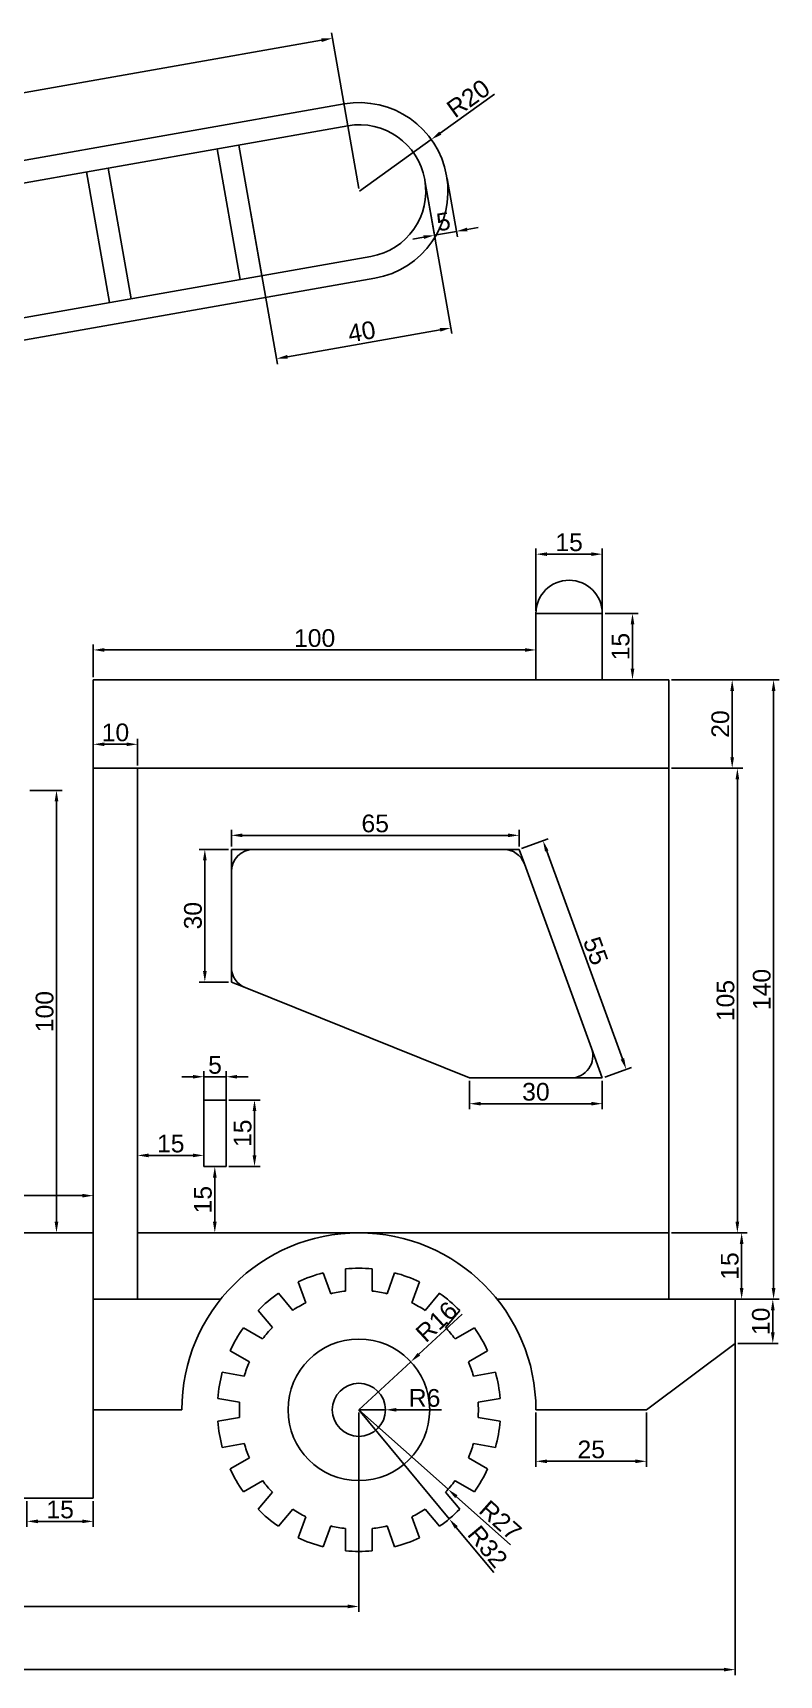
# Model space of a CAD drawing. Header units: millimetres. Extents: x 2075 to 3888, y 1759 to 2336.
# Drawn here: x 3719.5 to 3888.1, y 1964.5 to 2335.7 of the extents above; entities that cross this region are included whole.
import ezdxf

# ---------------------------------------------------------------- set-up
doc = ezdxf.new("R2010")
doc.units = ezdxf.units.MM
doc.styles.get("Standard").update_dxf_attribs({"font": 'arial.ttf'})
doc.dimstyles.new('ISO-25', dxfattribs={"dimtxt": 4, "dimasz": 2.5, "dimexe": 1.25, "dimexo": 0.625, "dimtad": 1, "dimtxsty": 'Standard', "dimcen": 2.5, "dimadec": 0, "dimazin": 0, "dimtfac": 1, "dimtmove": 0, "dimatfit": 3, "dimfxl": 1, "dimarcsym": 0})

# ---------------------------------------------------------------- blocks, each defined once
blk = doc.blocks.new('*U86')
for p, q in [((-3, -2.58), (-3, 2.44)), ((3, -2.58), (3, 2.44))]:
    blk.add_line(p, q)
blk.add_arc((0, -29.42), 32, 84.6206, 95.3794)
blk = doc.blocks.new('*U88')
at = {"color": 0, "linetype": 'ByBlock', "lineweight": -2, "transparency": 16777216}
for p, rotation in [((3463.05, 2052.13), 20.00000000000001), ((3483.17, 2052.13), 340), ((3454.2, 2047.02), 40.00000000000001), ((3492.02, 2047.02), 320), ((3447.63, 2039.2), 59.99999999999999), ((3498.59, 2039.2), 300.0000000000001), ((3444.14, 2029.59), 80.00000000000001), ((3502.08, 2029.59), 280), ((3444.14, 2019.38), 99.99999999999999), ((3502.08, 2019.38), 260), ((3447.63, 2009.78), 120), ((3498.59, 2009.78), 240), ((3454.2, 2001.95), 140), ((3492.02, 2001.95), 220), ((3463.05, 1996.84), 160), ((3473.11, 1995.07), 180), ((3483.17, 1996.84), 200)]:
    blk.add_blockref('*U86', p, dxfattribs=dict(at, rotation=rotation))
blk.add_blockref('*U86', (3473.11, 2053.9), dxfattribs=at)
blk = doc.blocks.new('*U91')
for p, q in [((30, -15), (30, 15)), ((35, -15), (35, 15))]:
    blk.add_line(p, q)
blk = doc.blocks.new('*U92')
at = {"color": 0, "linetype": 'ByBlock', "lineweight": -2, "transparency": 16777216, "rotation": 10.00000000000163}
for p in [(3734.14, 2289.52), (3704.6, 2284.31), (3675.05, 2279.11), (3645.51, 2273.9), (3615.96, 2268.69), (3586.42, 2263.48), (3556.87, 2258.27), (3527.33, 2253.06), (3497.79, 2247.85), (3468.24, 2242.64)]:
    blk.add_blockref('*U91', p, dxfattribs=at)
blk = doc.blocks.new('*D94')
at = {"color": 0, "lineweight": -2, "transparency": 16777216}
for p, q in [((3573.11, 2023.86), (3573.11, 1978.79)), ((3793.11, 2023.86), (3793.11, 1978.79)), ((3575.61, 1980.04), (3790.61, 1980.04))]:
    blk.add_line(p, q, dxfattribs=at)
at = {"color": 0, "transparency": 16777216}
for points in [[(3575.61, 1980.46), (3575.61, 1979.63), (3573.11, 1980.04)], [(3790.61, 1980.46), (3790.61, 1979.63), (3793.11, 1980.04)]]:
    blk.add_solid(points, dxfattribs=at)
at = {"layer": 'Defpoints', "color": 0, "transparency": 16777216}
for p in [(3573.11, 2024.49), (3793.11, 2024.49), (3793.11, 1980.04)]:
    blk.add_point(p, dxfattribs=at)
at = {"color": 0, "transparency": 16777216, "insert": (3683.11, 1982.71), "char_height": 4, "attachment_point": 5}
blk.add_mtext('220', dxfattribs=at)
blk = doc.blocks.new('*D95')
at = {"color": 0, "lineweight": -2, "transparency": 16777216}
for p, q in [((3878.11, 2048.86), (3878.11, 1964.51)), ((3398.11, 2023.86), (3398.11, 1964.51)), ((3400.61, 1965.76), (3875.61, 1965.76))]:
    blk.add_line(p, q, dxfattribs=at)
at = {"color": 0, "transparency": 16777216}
for points in [[(3400.61, 1966.18), (3400.61, 1965.35), (3398.11, 1965.76)], [(3875.61, 1966.18), (3875.61, 1965.35), (3878.11, 1965.76)]]:
    blk.add_solid(points, dxfattribs=at)
at = {"layer": 'Defpoints', "color": 0, "transparency": 16777216}
for p in [(3878.11, 2049.49), (3398.11, 2024.49), (3878.11, 1965.76)]:
    blk.add_point(p, dxfattribs=at)
at = {"color": 0, "transparency": 16777216, "insert": (3638.11, 1968.43), "char_height": 4, "attachment_point": 5}
blk.add_mtext('480', dxfattribs=at)
blk = doc.blocks.new('*D97')
at = {"color": 0, "lineweight": -2, "transparency": 16777216}
for p, q in [((3833.11, 2023.86), (3833.11, 2011.6)), ((3858.11, 2023.86), (3858.11, 2011.6)), ((3855.61, 2012.85), (3835.61, 2012.85))]:
    blk.add_line(p, q, dxfattribs=at)
at = {"color": 0, "transparency": 16777216}
for points in [[(3835.61, 2013.26), (3835.61, 2012.43), (3833.11, 2012.85)], [(3855.61, 2013.26), (3855.61, 2012.43), (3858.11, 2012.85)]]:
    blk.add_solid(points, dxfattribs=at)
at = {"layer": 'Defpoints', "color": 0, "transparency": 16777216}
for p in [(3833.11, 2024.49), (3858.11, 2024.49), (3833.11, 2012.85)]:
    blk.add_point(p, dxfattribs=at)
at = {"color": 0, "transparency": 16777216, "insert": (3845.61, 2015.51), "char_height": 4, "attachment_point": 5}
blk.add_mtext('25', dxfattribs=at)
blk = doc.blocks.new('*D98')
at = {"color": 0, "lineweight": -2, "transparency": 16777216}
for p, q in [((3878.74, 2049.49), (3887.88, 2049.49)), ((3886.63, 2046.99), (3886.63, 2041.99)), ((3878.74, 2039.49), (3887.88, 2039.49))]:
    blk.add_line(p, q, dxfattribs=at)
at = {"color": 0, "transparency": 16777216}
for points in [[(3886.21, 2046.99), (3887.05, 2046.99), (3886.63, 2049.49)], [(3886.21, 2041.99), (3887.05, 2041.99), (3886.63, 2039.49)]]:
    blk.add_solid(points, dxfattribs=at)
at = {"layer": 'Defpoints', "color": 0, "transparency": 16777216}
for p in [(3878.11, 2049.49), (3878.11, 2039.49), (3886.63, 2039.49)]:
    blk.add_point(p, dxfattribs=at)
at = {"color": 0, "transparency": 16777216, "insert": (3883.96, 2044.49), "char_height": 4, "attachment_point": 5, "rotation": 90}
blk.add_mtext('10', dxfattribs=at)
blk = doc.blocks.new('*D99')
at = {"color": 0, "lineweight": -2, "transparency": 16777216}
for p, q in [((3863.74, 2064.49), (3880.84, 2064.49)), ((3879.59, 2061.99), (3879.59, 2051.99)), ((3863.74, 2049.49), (3880.84, 2049.49))]:
    blk.add_line(p, q, dxfattribs=at)
at = {"color": 0, "transparency": 16777216}
for points in [[(3879.17, 2061.99), (3880.01, 2061.99), (3879.59, 2064.49)], [(3879.17, 2051.99), (3880.01, 2051.99), (3879.59, 2049.49)]]:
    blk.add_solid(points, dxfattribs=at)
at = {"layer": 'Defpoints', "color": 0, "transparency": 16777216}
for p in [(3863.11, 2064.49), (3863.11, 2049.49), (3879.59, 2049.49)]:
    blk.add_point(p, dxfattribs=at)
at = {"color": 0, "transparency": 16777216, "insert": (3876.92, 2056.99), "char_height": 4, "attachment_point": 5, "rotation": 90}
blk.add_mtext('15', dxfattribs=at)
blk = doc.blocks.new('*D104')
at = {"color": 0, "lineweight": -2, "transparency": 16777216}
for p, q in [((3668.11, 2065.11), (3668.11, 2074.14)), ((3670.61, 2072.89), (3730.61, 2072.89)), ((3733.11, 2065.11), (3733.11, 2074.14))]:
    blk.add_line(p, q, dxfattribs=at)
at = {"color": 0, "transparency": 16777216}
for points in [[(3670.61, 2073.31), (3670.61, 2072.47), (3668.11, 2072.89)], [(3730.61, 2073.31), (3730.61, 2072.47), (3733.11, 2072.89)]]:
    blk.add_solid(points, dxfattribs=at)
at = {"layer": 'Defpoints', "color": 0, "transparency": 16777216}
for p in [(3733.11, 2072.89), (3668.11, 2064.49), (3733.11, 2064.49)]:
    blk.add_point(p, dxfattribs=at)
at = {"color": 0, "transparency": 16777216, "insert": (3700.61, 2075.56), "char_height": 4, "attachment_point": 5}
blk.add_mtext('65', dxfattribs=at)
blk = doc.blocks.new('*D105')
at = {"color": 0, "lineweight": -2, "transparency": 16777216}
for p, q in [((3718.11, 2003.86), (3718.11, 1998.02)), ((3733.11, 2003.86), (3733.11, 1998.02)), ((3720.61, 1999.27), (3730.61, 1999.27))]:
    blk.add_line(p, q, dxfattribs=at)
at = {"color": 0, "transparency": 16777216}
for points in [[(3720.61, 1999.69), (3720.61, 1998.86), (3718.11, 1999.27)], [(3730.61, 1999.69), (3730.61, 1998.86), (3733.11, 1999.27)]]:
    blk.add_solid(points, dxfattribs=at)
at = {"layer": 'Defpoints', "color": 0, "transparency": 16777216}
for p in [(3718.11, 2004.49), (3733.11, 2004.49), (3733.11, 1999.27)]:
    blk.add_point(p, dxfattribs=at)
at = {"color": 0, "transparency": 16777216, "insert": (3725.61, 2001.94), "char_height": 4, "attachment_point": 5}
blk.add_mtext('15', dxfattribs=at)
blk = doc.blocks.new('*D107')
at = {"color": 0, "lineweight": -2, "transparency": 16777216}
for p, q in [((3755.61, 2099.77), (3753.11, 2099.77)), ((3758.11, 2080.11), (3758.11, 2101.02)), ((3758.11, 2099.77), (3763.11, 2099.77)), ((3763.11, 2080.11), (3763.11, 2101.02)), ((3765.61, 2099.77), (3768.11, 2099.77))]:
    blk.add_line(p, q, dxfattribs=at)
at = {"color": 0, "transparency": 16777216}
for points in [[(3755.61, 2100.18), (3755.61, 2099.35), (3758.11, 2099.77)], [(3765.61, 2100.18), (3765.61, 2099.35), (3763.11, 2099.77)]]:
    blk.add_solid(points, dxfattribs=at)
at = {"layer": 'Defpoints', "color": 0, "transparency": 16777216}
for p in [(3763.11, 2099.77), (3758.11, 2079.49), (3763.11, 2079.49)]:
    blk.add_point(p, dxfattribs=at)
at = {"color": 0, "transparency": 16777216, "insert": (3760.61, 2102.42), "char_height": 4, "attachment_point": 5}
blk.add_mtext('5', dxfattribs=at)
blk = doc.blocks.new('*D108')
at = {"color": 0, "lineweight": -2, "transparency": 16777216}
for p, q in [((3763.74, 2094.49), (3770.78, 2094.49)), ((3769.53, 2091.99), (3769.53, 2081.99)), ((3763.74, 2079.49), (3770.78, 2079.49))]:
    blk.add_line(p, q, dxfattribs=at)
at = {"color": 0, "transparency": 16777216}
for points in [[(3769.11, 2091.99), (3769.95, 2091.99), (3769.53, 2094.49)], [(3769.11, 2081.99), (3769.95, 2081.99), (3769.53, 2079.49)]]:
    blk.add_solid(points, dxfattribs=at)
at = {"layer": 'Defpoints', "color": 0, "transparency": 16777216}
for p in [(3763.11, 2094.49), (3763.11, 2079.49), (3769.53, 2079.49)]:
    blk.add_point(p, dxfattribs=at)
at = {"color": 0, "transparency": 16777216, "insert": (3766.86, 2086.99), "char_height": 4, "attachment_point": 5, "rotation": 90}
blk.add_mtext('15', dxfattribs=at)
blk = doc.blocks.new('*D109')
at = {"color": 0, "lineweight": -2, "transparency": 16777216}
for p, q in [((3758.74, 2079.49), (3761.81, 2079.49)), ((3760.56, 2076.99), (3760.56, 2066.99)), ((3758.74, 2064.49), (3761.81, 2064.49))]:
    blk.add_line(p, q, dxfattribs=at)
at = {"color": 0, "transparency": 16777216}
for points in [[(3760.14, 2076.99), (3760.98, 2076.99), (3760.56, 2079.49)], [(3760.14, 2066.99), (3760.98, 2066.99), (3760.56, 2064.49)]]:
    blk.add_solid(points, dxfattribs=at)
at = {"layer": 'Defpoints', "color": 0, "transparency": 16777216}
for p in [(3758.11, 2079.49), (3758.11, 2064.49), (3760.56, 2064.49)]:
    blk.add_point(p, dxfattribs=at)
at = {"color": 0, "transparency": 16777216, "insert": (3757.89, 2071.99), "char_height": 4, "attachment_point": 5, "rotation": 90}
blk.add_mtext('15', dxfattribs=at)
blk = doc.blocks.new('*D110')
at = {"color": 0, "lineweight": -2, "transparency": 16777216}
for p, q in [((3743.11, 2080.11), (3743.11, 2083.24)), ((3758.11, 2080.11), (3758.11, 2083.24)), ((3755.61, 2081.99), (3745.61, 2081.99))]:
    blk.add_line(p, q, dxfattribs=at)
at = {"color": 0, "transparency": 16777216}
for points in [[(3745.61, 2082.4), (3745.61, 2081.57), (3743.11, 2081.99)], [(3755.61, 2082.4), (3755.61, 2081.57), (3758.11, 2081.99)]]:
    blk.add_solid(points, dxfattribs=at)
at = {"layer": 'Defpoints', "color": 0, "transparency": 16777216}
for p in [(3743.11, 2081.99), (3743.11, 2079.49), (3758.11, 2079.49)]:
    blk.add_point(p, dxfattribs=at)
at = {"color": 0, "transparency": 16777216, "insert": (3750.61, 2084.65), "char_height": 4, "attachment_point": 5}
blk.add_mtext('15', dxfattribs=at)
blk = doc.blocks.new('*D111')
at = {"color": 0, "lineweight": -2, "transparency": 16777216}
for p, q in [((3763.67, 2151.17), (3757.06, 2151.17)), ((3758.31, 2148.67), (3758.31, 2123.67)), ((3763.67, 2121.17), (3757.06, 2121.17))]:
    blk.add_line(p, q, dxfattribs=at)
at = {"color": 0, "transparency": 16777216}
for points in [[(3757.89, 2148.67), (3758.73, 2148.67), (3758.31, 2151.17)], [(3757.89, 2123.67), (3758.73, 2123.67), (3758.31, 2121.17)]]:
    blk.add_solid(points, dxfattribs=at)
at = {"layer": 'Defpoints', "color": 0, "transparency": 16777216}
for p in [(3764.3, 2151.17), (3758.31, 2121.17), (3764.3, 2121.17)]:
    blk.add_point(p, dxfattribs=at)
at = {"color": 0, "transparency": 16777216, "insert": (3755.64, 2136.17), "char_height": 4, "attachment_point": 5, "rotation": 90}
blk.add_mtext('30', dxfattribs=at)
blk = doc.blocks.new('*D112')
at = {"color": 0, "lineweight": -2, "transparency": 16777216}
for p, q in [((3764.3, 2151.79), (3764.3, 2155.58)), ((3766.8, 2154.33), (3826.8, 2154.33)), ((3829.3, 2151.79), (3829.3, 2155.58))]:
    blk.add_line(p, q, dxfattribs=at)
at = {"color": 0, "transparency": 16777216}
for points in [[(3766.8, 2154.75), (3766.8, 2153.92), (3764.3, 2154.33)], [(3826.8, 2154.75), (3826.8, 2153.92), (3829.3, 2154.33)]]:
    blk.add_solid(points, dxfattribs=at)
at = {"layer": 'Defpoints', "color": 0, "transparency": 16777216}
for p in [(3829.3, 2154.33), (3764.3, 2151.17), (3829.3, 2151.17)]:
    blk.add_point(p, dxfattribs=at)
at = {"color": 0, "transparency": 16777216, "insert": (3796.8, 2157), "char_height": 4, "attachment_point": 5}
blk.add_mtext('65', dxfattribs=at)
blk = doc.blocks.new('*D113')
at = {"color": 0, "lineweight": -2, "transparency": 16777216}
for p, q in [((3818.11, 2098.86), (3818.11, 2092.43)), ((3848.11, 2098.86), (3848.11, 2092.43)), ((3820.61, 2093.68), (3845.61, 2093.68))]:
    blk.add_line(p, q, dxfattribs=at)
at = {"color": 0, "transparency": 16777216}
for points in [[(3820.61, 2094.1), (3820.61, 2093.27), (3818.11, 2093.68)], [(3845.61, 2094.1), (3845.61, 2093.27), (3848.11, 2093.68)]]:
    blk.add_solid(points, dxfattribs=at)
at = {"layer": 'Defpoints', "color": 0, "transparency": 16777216}
for p in [(3818.11, 2099.49), (3848.11, 2099.49), (3848.11, 2093.68)]:
    blk.add_point(p, dxfattribs=at)
at = {"color": 0, "transparency": 16777216, "insert": (3833.11, 2096.35), "char_height": 4, "attachment_point": 5}
blk.add_mtext('30', dxfattribs=at)
blk = doc.blocks.new('*D114')
at = {"color": 0, "lineweight": -2, "transparency": 16777216}
for p, q in [((3829.89, 2151.38), (3835.88, 2153.57)), ((3835.56, 2150.79), (3852.66, 2103.8)), ((3848.7, 2099.7), (3854.69, 2101.88))]:
    blk.add_line(p, q, dxfattribs=at)
at = {"color": 0, "transparency": 16777216}
for points in [[(3835.95, 2150.93), (3835.17, 2150.65), (3834.71, 2153.14)], [(3853.05, 2103.95), (3852.27, 2103.66), (3853.52, 2101.45)]]:
    blk.add_solid(points, dxfattribs=at)
at = {"layer": 'Defpoints', "color": 0, "transparency": 16777216}
for p in [(3829.3, 2151.17), (3853.52, 2101.45), (3848.11, 2099.49)]:
    blk.add_point(p, dxfattribs=at)
at = {"color": 0, "transparency": 16777216, "insert": (3846.61, 2128.21), "char_height": 4, "attachment_point": 5, "rotation": 290}
blk.add_mtext('55', dxfattribs=at)
blk = doc.blocks.new('*D115')
at = {"color": 0, "lineweight": -2, "transparency": 16777216}
for p, q in [((3733.11, 2170.11), (3733.11, 2176.16)), ((3743.11, 2170.11), (3743.11, 2176.16)), ((3735.61, 2174.91), (3740.61, 2174.91))]:
    blk.add_line(p, q, dxfattribs=at)
at = {"color": 0, "transparency": 16777216}
for points in [[(3735.61, 2175.33), (3735.61, 2174.5), (3733.11, 2174.91)], [(3740.61, 2175.33), (3740.61, 2174.5), (3743.11, 2174.91)]]:
    blk.add_solid(points, dxfattribs=at)
at = {"layer": 'Defpoints', "color": 0, "transparency": 16777216}
for p in [(3743.11, 2174.91), (3733.11, 2169.49), (3743.11, 2169.49)]:
    blk.add_point(p, dxfattribs=at)
at = {"color": 0, "transparency": 16777216, "insert": (3738.11, 2177.58), "char_height": 4, "attachment_point": 5}
blk.add_mtext('10', dxfattribs=at)
blk = doc.blocks.new('*D116')
at = {"color": 0, "lineweight": -2, "transparency": 16777216}
for p, q in [((3863.74, 2189.49), (3878.71, 2189.49)), ((3877.46, 2186.99), (3877.46, 2171.99)), ((3863.74, 2169.49), (3878.71, 2169.49))]:
    blk.add_line(p, q, dxfattribs=at)
at = {"color": 0, "transparency": 16777216}
for points in [[(3877.04, 2186.99), (3877.87, 2186.99), (3877.46, 2189.49)], [(3877.04, 2171.99), (3877.87, 2171.99), (3877.46, 2169.49)]]:
    blk.add_solid(points, dxfattribs=at)
at = {"layer": 'Defpoints', "color": 0, "transparency": 16777216}
for p in [(3863.11, 2189.49), (3863.11, 2169.49), (3877.46, 2169.49)]:
    blk.add_point(p, dxfattribs=at)
at = {"color": 0, "transparency": 16777216, "insert": (3874.79, 2179.49), "char_height": 4, "attachment_point": 5, "rotation": 90}
blk.add_mtext('20', dxfattribs=at)
blk = doc.blocks.new('*D117')
at = {"color": 0, "lineweight": -2, "transparency": 16777216}
for p, q in [((3863.74, 2169.49), (3879.88, 2169.49)), ((3878.63, 2166.99), (3878.63, 2066.99)), ((3863.74, 2064.49), (3879.88, 2064.49))]:
    blk.add_line(p, q, dxfattribs=at)
at = {"color": 0, "transparency": 16777216}
for points in [[(3878.21, 2166.99), (3879.04, 2166.99), (3878.63, 2169.49)], [(3878.21, 2066.99), (3879.04, 2066.99), (3878.63, 2064.49)]]:
    blk.add_solid(points, dxfattribs=at)
at = {"layer": 'Defpoints', "color": 0, "transparency": 16777216}
for p in [(3863.11, 2169.49), (3863.11, 2064.49), (3878.63, 2064.49)]:
    blk.add_point(p, dxfattribs=at)
at = {"color": 0, "transparency": 16777216, "insert": (3875.96, 2116.99), "char_height": 4, "attachment_point": 5, "rotation": 90}
blk.add_mtext('105', dxfattribs=at)
blk = doc.blocks.new('*D118')
at = {"color": 0, "lineweight": -2, "transparency": 16777216}
for p, q in [((3863.74, 2189.49), (3888.06, 2189.49)), ((3886.81, 2186.99), (3886.81, 2051.99)), ((3863.74, 2049.49), (3888.06, 2049.49))]:
    blk.add_line(p, q, dxfattribs=at)
at = {"color": 0, "transparency": 16777216}
for points in [[(3886.4, 2186.99), (3887.23, 2186.99), (3886.81, 2189.49)], [(3886.4, 2051.99), (3887.23, 2051.99), (3886.81, 2049.49)]]:
    blk.add_solid(points, dxfattribs=at)
at = {"layer": 'Defpoints', "color": 0, "transparency": 16777216}
for p in [(3863.11, 2189.49), (3863.11, 2049.49), (3886.81, 2049.49)]:
    blk.add_point(p, dxfattribs=at)
at = {"color": 0, "transparency": 16777216, "insert": (3884.15, 2119.49), "char_height": 4, "attachment_point": 5, "rotation": 90}
blk.add_mtext('140', dxfattribs=at)
blk = doc.blocks.new('*D119')
at = {"color": 0, "lineweight": -2, "transparency": 16777216}
for p, q in [((3848.74, 2204.49), (3856.18, 2204.49)), ((3854.93, 2201.99), (3854.93, 2191.99)), ((3848.74, 2189.49), (3856.18, 2189.49))]:
    blk.add_line(p, q, dxfattribs=at)
at = {"color": 0, "transparency": 16777216}
for points in [[(3854.52, 2201.99), (3855.35, 2201.99), (3854.93, 2204.49)], [(3854.52, 2191.99), (3855.35, 2191.99), (3854.93, 2189.49)]]:
    blk.add_solid(points, dxfattribs=at)
at = {"layer": 'Defpoints', "color": 0, "transparency": 16777216}
for p in [(3848.11, 2204.49), (3848.11, 2189.49), (3854.93, 2189.49)]:
    blk.add_point(p, dxfattribs=at)
at = {"color": 0, "transparency": 16777216, "insert": (3852.27, 2196.99), "char_height": 4, "attachment_point": 5, "rotation": 90}
blk.add_mtext('15', dxfattribs=at)
blk = doc.blocks.new('*D120')
at = {"color": 0, "lineweight": -2, "transparency": 16777216}
for p, q in [((3833.11, 2205.11), (3833.11, 2219.14)), ((3835.61, 2217.89), (3845.61, 2217.89)), ((3848.11, 2205.11), (3848.11, 2219.14))]:
    blk.add_line(p, q, dxfattribs=at)
at = {"color": 0, "transparency": 16777216}
for points in [[(3835.61, 2218.3), (3835.61, 2217.47), (3833.11, 2217.89)], [(3845.61, 2218.3), (3845.61, 2217.47), (3848.11, 2217.89)]]:
    blk.add_solid(points, dxfattribs=at)
at = {"layer": 'Defpoints', "color": 0, "transparency": 16777216}
for p in [(3848.11, 2217.89), (3833.11, 2204.49), (3848.11, 2204.49)]:
    blk.add_point(p, dxfattribs=at)
at = {"color": 0, "transparency": 16777216, "insert": (3840.61, 2220.55), "char_height": 4, "attachment_point": 5}
blk.add_mtext('15', dxfattribs=at)
blk = doc.blocks.new('*D121')
at = {"color": 0, "lineweight": -2, "transparency": 16777216}
for p, q in [((3733.11, 2190.11), (3733.11, 2197.49)), ((3735.61, 2196.24), (3830.61, 2196.24)), ((3833.11, 2190.11), (3833.11, 2197.49))]:
    blk.add_line(p, q, dxfattribs=at)
at = {"color": 0, "transparency": 16777216}
for points in [[(3735.61, 2196.65), (3735.61, 2195.82), (3733.11, 2196.24)], [(3830.61, 2196.65), (3830.61, 2195.82), (3833.11, 2196.24)]]:
    blk.add_solid(points, dxfattribs=at)
at = {"layer": 'Defpoints', "color": 0, "transparency": 16777216}
for p in [(3833.11, 2196.24), (3733.11, 2189.49), (3833.11, 2189.49)]:
    blk.add_point(p, dxfattribs=at)
at = {"color": 0, "transparency": 16777216, "insert": (3783.11, 2198.9), "char_height": 4, "attachment_point": 5}
blk.add_mtext('100', dxfattribs=at)
blk = doc.blocks.new('*D122')
at = {"color": 0, "lineweight": -2, "transparency": 16777216}
for p, q in [((3718.74, 2164.49), (3726.04, 2164.49)), ((3724.79, 2161.99), (3724.79, 2066.99)), ((3718.74, 2064.49), (3726.04, 2064.49))]:
    blk.add_line(p, q, dxfattribs=at)
at = {"color": 0, "transparency": 16777216}
for points in [[(3724.37, 2161.99), (3725.21, 2161.99), (3724.79, 2164.49)], [(3724.37, 2066.99), (3725.21, 2066.99), (3724.79, 2064.49)]]:
    blk.add_solid(points, dxfattribs=at)
at = {"layer": 'Defpoints', "color": 0, "transparency": 16777216}
for p in [(3718.11, 2164.49), (3718.11, 2064.49), (3724.79, 2064.49)]:
    blk.add_point(p, dxfattribs=at)
at = {"color": 0, "transparency": 16777216, "insert": (3722.12, 2114.49), "char_height": 4, "attachment_point": 5, "rotation": 90}
blk.add_mtext('100', dxfattribs=at)
blk = doc.blocks.new('*D129')
at = {"color": 0, "lineweight": -2, "transparency": 16777216}
for p, q in [((3793.11, 2024.49), (3813.52, 1999.84)), ((3823.58, 1987.7), (3815.11, 1997.92))]:
    blk.add_line(p, q, dxfattribs=at)
at = {"color": 0, "transparency": 16777216}
blk.add_solid([(3815.44, 1998.18), (3814.79, 1997.65), (3813.52, 1999.84)], dxfattribs=at)
at = {"layer": 'Defpoints', "color": 0, "transparency": 16777216}
for p in [(3793.11, 2024.49), (3813.52, 1999.84)]:
    blk.add_point(p, dxfattribs=at)
at = {"color": 0, "transparency": 16777216, "insert": (3822.2, 1993.55), "char_height": 4, "attachment_point": 5, "rotation": 309.6291}
blk.add_mtext('R32', dxfattribs=at)
blk = doc.blocks.new('*D130')
at = {"color": 0, "lineweight": -2, "transparency": 16777216}
for p, q in [((3793.11, 2024.49), (3813.27, 2006.52)), ((3827.38, 1993.94), (3815.13, 2004.86))]:
    blk.add_line(p, q, dxfattribs=at)
at = {"color": 0, "transparency": 16777216}
blk.add_solid([(3815.41, 2005.17), (3814.86, 2004.55), (3813.27, 2006.52)], dxfattribs=at)
at = {"layer": 'Defpoints', "color": 0, "transparency": 16777216}
for p in [(3793.11, 2024.49), (3813.27, 2006.52)]:
    blk.add_point(p, dxfattribs=at)
at = {"color": 0, "transparency": 16777216, "insert": (3825.1, 1999.5), "char_height": 4, "attachment_point": 5, "rotation": 318.2925}
blk.add_mtext('R27', dxfattribs=at)
blk = doc.blocks.new('*D131')
at = {"color": 0, "lineweight": -2, "transparency": 16777216}
for p, q in [((3793.11, 2024.49), (3799.11, 2024.49)), ((3811.81, 2024.49), (3801.61, 2024.49))]:
    blk.add_line(p, q, dxfattribs=at)
at = {"color": 0, "transparency": 16777216}
blk.add_solid([(3801.61, 2024.9), (3801.61, 2024.07), (3799.11, 2024.49)], dxfattribs=at)
at = {"layer": 'Defpoints', "color": 0, "transparency": 16777216}
for p in [(3793.11, 2024.49), (3799.11, 2024.49)]:
    blk.add_point(p, dxfattribs=at)
at = {"color": 0, "transparency": 16777216, "insert": (3807.96, 2027.15), "char_height": 4, "attachment_point": 5}
blk.add_mtext('R6', dxfattribs=at)
blk = doc.blocks.new('*D132')
at = {"color": 0, "lineweight": -2, "transparency": 16777216}
for p, q in [((3816.44, 2046.1), (3806.68, 2037.06)), ((3793.11, 2024.49), (3804.85, 2035.36))]:
    blk.add_line(p, q, dxfattribs=at)
at = {"color": 0, "transparency": 16777216}
blk.add_solid([(3806.4, 2037.36), (3806.97, 2036.75), (3804.85, 2035.36)], dxfattribs=at)
at = {"layer": 'Defpoints', "color": 0, "transparency": 16777216}
for p in [(3804.85, 2035.36), (3793.11, 2024.49)]:
    blk.add_point(p, dxfattribs=at)
at = {"color": 0, "transparency": 16777216, "insert": (3810.67, 2044.39), "char_height": 4, "attachment_point": 5, "rotation": 42.8087}
blk.add_mtext('R16', dxfattribs=at)
blk = doc.blocks.new('*D137')
at = {"color": 0, "lineweight": -2, "transparency": 16777216}
for p, q in [((3793.12, 2300.56), (3786.92, 2335.72)), ((3459.69, 2276.75), (3784.68, 2334.05)), ((3463.21, 2242.39), (3457.01, 2277.55))]:
    blk.add_line(p, q, dxfattribs=at)
at = {"color": 0, "transparency": 16777216}
for points in [[(3784.6, 2334.47), (3784.75, 2333.64), (3787.14, 2334.49)], [(3459.62, 2277.16), (3459.76, 2276.34), (3457.23, 2276.32)]]:
    blk.add_solid(points, dxfattribs=at)
at = {"layer": 'Defpoints', "color": 0, "transparency": 16777216}
for p in [(3787.14, 2334.49), (3793.23, 2299.94), (3463.32, 2241.77)]:
    blk.add_point(p, dxfattribs=at)
at = {"color": 0, "transparency": 16777216, "insert": (3621.72, 2308.03), "char_height": 4, "attachment_point": 5, "rotation": 10}
blk.add_mtext('335', dxfattribs=at)
blk = doc.blocks.new('*D141')
at = {"color": 0, "lineweight": -2, "transparency": 16777216}
for p, q in [((3808.11, 2301.93), (3814.13, 2267.79)), ((3768.72, 2294.99), (3774.74, 2260.85)), ((3811.45, 2268.59), (3776.98, 2262.51))]:
    blk.add_line(p, q, dxfattribs=at)
at = {"color": 0, "transparency": 16777216}
for points in [[(3811.38, 2269), (3811.52, 2268.18), (3813.91, 2269.03)], [(3776.91, 2262.92), (3777.05, 2262.1), (3774.52, 2262.08)]]:
    blk.add_solid(points, dxfattribs=at)
at = {"layer": 'Defpoints', "color": 0, "transparency": 16777216}
for p in [(3808, 2302.55), (3768.61, 2295.6), (3774.52, 2262.08)]:
    blk.add_point(p, dxfattribs=at)
at = {"color": 0, "transparency": 16777216, "insert": (3793.75, 2268.18), "char_height": 4, "attachment_point": 5, "rotation": 10}
blk.add_mtext('40', dxfattribs=at)
blk = doc.blocks.new('*D142')
at = {"color": 0, "lineweight": -2, "transparency": 16777216}
blk.add_arc((3466.79, 2222.07), 86.74, 1.6515, 8.3485, dxfattribs=at)
at = {"color": 0, "transparency": 16777216}
for points in [[(3552.2, 2234.6), (3553.02, 2234.73), (3552.21, 2237.14)], [(3553.91, 2224.58), (3553.08, 2224.57), (3553.53, 2222.07)]]:
    blk.add_solid(points, dxfattribs=at)
at = {"layer": 'Defpoints', "color": 0, "transparency": 16777216}
for p in [(3796.7, 2280.25), (3553.38, 2227.12), (3466.79, 2222.07), (3466.79, 2222.07), (3634.51, 2222.07)]:
    blk.add_point(p, dxfattribs=at)
at = {"color": 0, "transparency": 16777216, "insert": (3555.86, 2229.87), "char_height": 4, "attachment_point": 5, "rotation": 275}
blk.add_mtext('10°', dxfattribs=at)
blk = doc.blocks.new('*D144')
at = {"color": 0, "lineweight": -2, "transparency": 16777216}
for p, q in [((3823.78, 2321.86), (3811.51, 2313.06)), ((3793.23, 2299.94), (3809.48, 2311.6))]:
    blk.add_line(p, q, dxfattribs=at)
at = {"color": 0, "transparency": 16777216}
blk.add_solid([(3811.27, 2313.4), (3811.75, 2312.72), (3809.48, 2311.6)], dxfattribs=at)
at = {"layer": 'Defpoints', "color": 0, "transparency": 16777216}
for p in [(3809.48, 2311.6), (3793.23, 2299.94)]:
    blk.add_point(p, dxfattribs=at)
at = {"color": 0, "transparency": 16777216, "insert": (3817.84, 2320.89), "char_height": 4, "attachment_point": 5, "rotation": 35.6611}
blk.add_mtext('R20', dxfattribs=at)
blk = doc.blocks.new('*D145')
at = {"color": 0, "lineweight": -2, "transparency": 16777216}
for p, q in [((3808.11, 2301.93), (3810.43, 2288.75)), ((3813.03, 2302.8), (3815.36, 2289.62)), ((3810.22, 2289.98), (3815.14, 2290.85)), ((3817.6, 2291.28), (3820.06, 2291.72)), ((3807.75, 2289.55), (3805.29, 2289.11))]:
    blk.add_line(p, q, dxfattribs=at)
at = {"color": 0, "transparency": 16777216}
for points in [[(3817.53, 2291.69), (3817.67, 2290.87), (3815.14, 2290.85)], [(3807.68, 2289.96), (3807.83, 2289.14), (3810.22, 2289.98)]]:
    blk.add_solid(points, dxfattribs=at)
at = {"layer": 'Defpoints', "color": 0, "transparency": 16777216}
for p in [(3808, 2302.55), (3812.92, 2303.42), (3815.14, 2290.85)]:
    blk.add_point(p, dxfattribs=at)
at = {"color": 0, "transparency": 16777216, "insert": (3812.22, 2293.03), "char_height": 4, "attachment_point": 5, "rotation": 10}
blk.add_mtext('5', dxfattribs=at)

msp = doc.modelspace()

# ---------------------------------------------------------------- linework, layer by layer
for p, q in [((3459.845, 2261.467), (3789.756, 2319.639)), ((3465.637, 2257.411), (3790.624, 2314.715)), ((3470.847, 2227.867), (3795.833, 2285.171)), ((3466.791, 2222.075), (3796.701, 2280.247)), ((3833.11, 2189.487), (3833.11, 2204.487)), ((3833.11, 2204.487), (3848.11, 2204.487)), ((3848.11, 2204.487), (3848.11, 2189.487)), ((3733.11, 2004.487), (3733.11, 2189.487)), ((3733.11, 2189.487), (3833.11, 2189.487)), ((3833.11, 2189.487), (3863.11, 2189.487)), ((3863.11, 2189.487), (3863.11, 2049.487)), ((3733.11, 2169.487), (3863.11, 2169.487)), ((3743.11, 2049.487), (3743.11, 2169.487)), ((3769.299, 2151.17), (3764.299, 2151.17)), ((3764.299, 2146.17), (3764.299, 2151.17)), ((3825.798, 2151.17), (3769.299, 2151.17)), ((3825.798, 2151.17), (3829.299, 2151.17)), ((3830.496, 2147.88), (3829.299, 2151.17)), ((3764.299, 2146.17), (3764.299, 2124.546)), ((3845.668, 2106.197), (3830.496, 2147.88)), ((3764.299, 2124.546), (3764.299, 2121.17)), ((3767.43, 2119.908), (3764.299, 2121.17)), ((3818.11, 2099.487), (3767.43, 2119.908)), ((3845.668, 2106.197), (3848.11, 2099.487)), ((3818.11, 2099.487), (3840.969, 2099.487)), ((3840.969, 2099.487), (3848.11, 2099.487)), ((3758.11, 2094.487), (3763.11, 2094.487)), ((3758.11, 2079.487), (3758.11, 2094.487)), ((3763.11, 2079.487), (3763.11, 2094.487)), ((3758.11, 2079.487), (3763.11, 2079.487)), ((3733.11, 2064.487), (3668.11, 2064.487)), ((3743.11, 2064.487), (3863.11, 2064.487)), ((3733.11, 2049.487), (3761.885, 2049.487)), ((3824.335, 2049.487), (3878.11, 2049.487)), ((3878.11, 2049.487), (3878.11, 2039.487)), ((3858.11, 2024.487), (3878.11, 2039.487)), ((3733.11, 2024.487), (3753.11, 2024.487)), ((3833.11, 2024.487), (3858.11, 2024.487)), ((3668.11, 2004.487), (3733.11, 2004.487))]:
    msp.add_line(p, q)
for radius in [16, 6]:
    msp.add_circle((3793.11, 2024.487), radius)
for centre, radius, start, end in [((3793.229, 2299.943), 20, 280, 100), ((3793.229, 2299.943), 15, 280, 100), ((3840.61, 2204.487), 7.5, 0, 180), ((3769.299, 2146.17), 5, 90, 180), ((3825.798, 2146.17), 5, 20, 90), ((3769.299, 2124.546), 5, 180, 248.05311), ((3840.969, 2104.487), 5, 270, 20), ((3793.11, 2024.487), 40, 0, 180), ((3793.11, 2024.487), 27, 96.37937, 103.62063), ((3793.11, 2024.487), 27, 76.37937, 83.62063), ((3793.11, 2024.487), 27, 116.37937, 123.62063), ((3793.11, 2024.487), 27, 56.37937, 63.62063), ((3793.11, 2024.487), 27, 136.37937, 143.62063), ((3793.11, 2024.487), 27, 36.37937, 43.62063), ((3793.11, 2024.487), 27, 156.37937, 163.62063), ((3793.11, 2024.487), 27, 16.37937, 23.62063), ((3793.11, 2024.487), 27, 176.37937, 183.62063), ((3793.11, 2024.487), 27, 356.37937, 3.62063), ((3793.11, 2024.487), 27, 196.37937, 203.62063), ((3793.11, 2024.487), 27, 336.37937, 343.62063), ((3793.11, 2024.487), 27, 216.37937, 223.62063), ((3793.11, 2024.487), 27, 316.37937, 323.62063), ((3793.11, 2024.487), 27, 236.37937, 243.62063), ((3793.11, 2024.487), 27, 296.37937, 303.62063), ((3793.11, 2024.487), 27, 256.37937, 263.62063), ((3793.11, 2024.487), 27, 276.37937, 283.62063)]:
    msp.add_arc(centre, radius, start, end)

# ---------------------------------------------------------------- block references
for name, p in [('*U92', (0, 0)), ('*U88', (320, 0))]:
    msp.add_blockref(name, p)

# ---------------------------------------------------------------- dimensions: what is measured, and where the dimension line sits
for p1, p2, distance, picture, middle in [((3463.318, 2241.771), (3793.229, 2299.943), 35.079, '*D137', (3621.718, 2308.031)), ((3808.001, 2302.548), (3768.608, 2295.602), 34.039, '*D141', (3793.752, 2268.179)), ((3808.001, 2302.548), (3812.925, 2303.416), -12.76, '*D145', (3812.217, 2293.034)), ((3848.11, 2204.487), (3848.11, 2189.487), 6.823, '*D119', (3852.266, 2196.987)), ((3863.11, 2189.487), (3863.11, 2169.487), 14.346, '*D116', (3874.789, 2179.487)), ((3863.11, 2189.487), (3863.11, 2049.487), 23.705, '*D118', (3884.147, 2119.487)), ((3733.11, 2169.487), (3743.11, 2169.487), 5.425, '*D115', (3738.11, 2177.579)), ((3863.11, 2169.487), (3863.11, 2064.487), 15.516, '*D117', (3875.959, 2116.987)), ((3829.299, 2151.17), (3848.11, 2099.487), 5.753, '*D114', (3846.609, 2128.206))]:
    dim = msp.add_aligned_dim(p1=p1, p2=p2, distance=distance, dimstyle='ISO-25')
    dim.commit()
    dim.dimension.update_dxf_attribs({"geometry": picture, "text_midpoint": middle})
for center, mpoint, picture, middle in [((3793.229, 2299.943), (3809.478, 2311.603), '*D144', (3819.394, 2318.718)), ((3793.11, 2024.487), (3813.267, 2006.523), '*D130', (3823.351, 1997.536))]:
    dim = msp.add_radius_dim(center=center, mpoint=mpoint, dimstyle='ISO-25')
    dim.commit()
    dim.dimension.update_dxf_attribs({"geometry": picture, "text_midpoint": middle, "dimtype": 164})
dim = msp.add_angular_dim_2l(base=(3553.382, 2227.118), line1=((3466.791, 2222.075), (3634.508, 2222.075)), line2=((3466.791, 2222.075), (3796.701, 2280.247)), dimstyle='ISO-25')
dim.commit()
dim.dimension.update_dxf_attribs({"geometry": '*D142', "text_midpoint": (3555.855, 2229.867)})
for base, p1, p2, picture, middle in [((3848.11, 2217.886), (3833.11, 2204.487), (3848.11, 2204.487), '*D120', (3840.61, 2220.553)), ((3833.11, 2196.237), (3733.11, 2189.487), (3833.11, 2189.487), '*D121', (3783.11, 2198.904)), ((3829.299, 2154.335), (3764.299, 2151.17), (3829.299, 2151.17), '*D112', (3796.799, 2157.002)), ((3763.11, 2099.766), (3758.11, 2079.487), (3763.11, 2079.487), '*D107', (3760.61, 2102.425)), ((3848.11, 2093.682), (3818.11, 2099.487), (3848.11, 2099.487), '*D113', (3833.11, 2096.351)), ((3743.11, 2081.985), (3758.11, 2079.487), (3743.11, 2079.487), '*D110', (3750.61, 2084.652)), ((3733.11, 2072.891), (3668.11, 2064.487), (3733.11, 2064.487), '*D104', (3700.61, 2075.559)), ((3878.11, 1965.762), (3398.11, 2024.487), (3878.11, 2049.487), '*D95', (3638.11, 1968.43)), ((3793.11, 1980.042), (3573.11, 2024.487), (3793.11, 2024.487), '*D94', (3683.11, 1982.709)), ((3833.11, 2012.847), (3858.11, 2024.487), (3833.11, 2024.487), '*D97', (3845.61, 2015.514)), ((3733.11, 1999.273), (3718.11, 2004.487), (3733.11, 2004.487), '*D105', (3725.61, 2001.94))]:
    dim = msp.add_linear_dim(base=base, p1=p1, p2=p2, dimstyle='ISO-25')
    dim.commit()
    dim.dimension.update_dxf_attribs({"geometry": picture, "text_midpoint": middle})
for base, p1, p2, picture, middle in [((3724.789, 2064.487), (3718.11, 2164.487), (3718.11, 2064.487), '*D122', (3722.121, 2114.487)), ((3758.311, 2121.17), (3764.299, 2151.17), (3764.299, 2121.17), '*D111', (3755.643, 2136.17)), ((3769.531, 2079.487), (3763.11, 2094.487), (3763.11, 2079.487), '*D108', (3766.864, 2086.987)), ((3760.56, 2064.487), (3758.11, 2079.487), (3758.11, 2064.487), '*D109', (3757.893, 2071.987)), ((3879.591, 2049.487), (3863.11, 2064.487), (3863.11, 2049.487), '*D99', (3876.924, 2056.987)), ((3886.631, 2039.487), (3878.11, 2049.487), (3878.11, 2039.487), '*D98', (3883.964, 2044.487))]:
    dim = msp.add_linear_dim(base=base, p1=p1, p2=p2, angle=90, dimstyle='ISO-25')
    dim.commit()
    dim.dimension.update_dxf_attribs({"geometry": picture, "text_midpoint": middle})
for mpoint, picture, middle in [((3804.848, 2035.36), '*D132', (3810.667, 2044.386)), ((3799.11, 2024.487), '*D131', (3807.959, 2027.154)), ((3813.52, 1999.841), '*D129', (3822.198, 1993.546))]:
    dim = msp.add_radius_dim(center=(3793.11, 2024.487), mpoint=mpoint, dimstyle='ISO-25')
    dim.commit()
    dim.dimension.update_dxf_attribs({"geometry": picture, "text_midpoint": middle})

doc.saveas('drawing.dxf')
